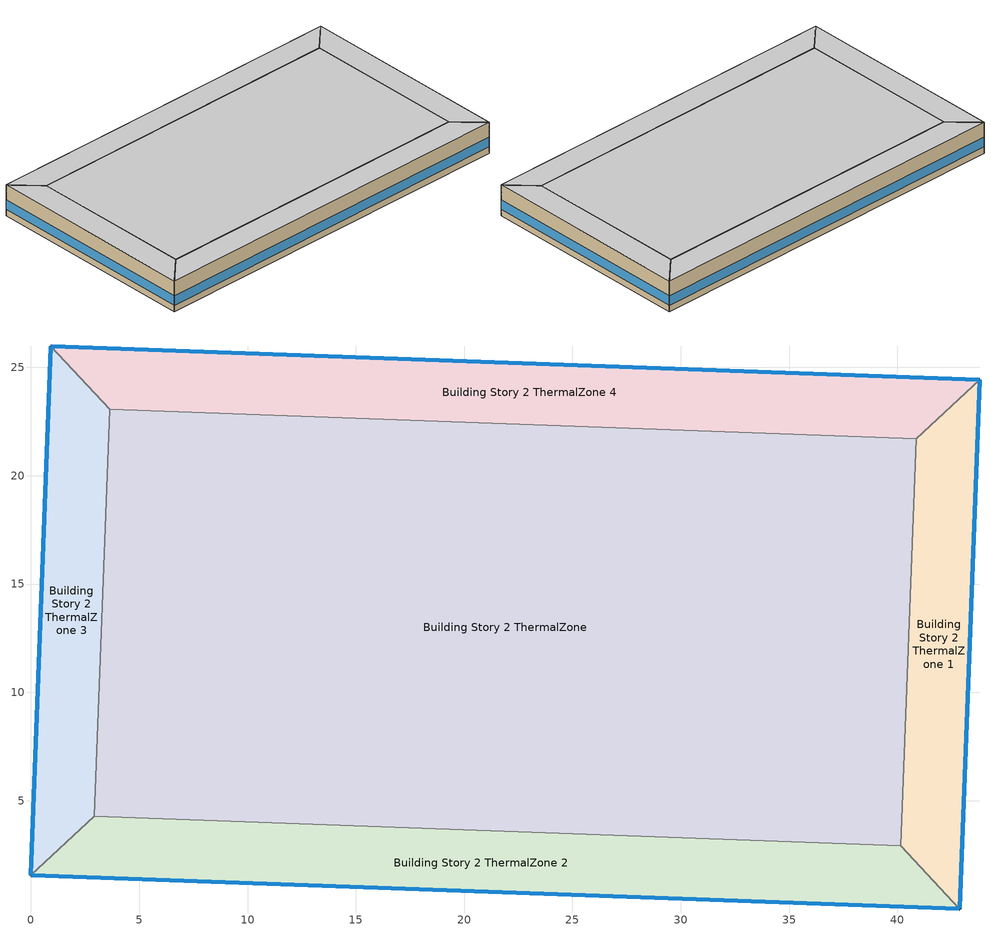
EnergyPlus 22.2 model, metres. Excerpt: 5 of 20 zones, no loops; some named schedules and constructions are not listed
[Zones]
Building Story 2 ThermalZone
 floor adiabatic (Typical Interior Floor): 40.86,21.71 40.15,2.93 2.93,4.28 3.64,23.06 z3.6
 wall adiabatic (Typical Interior Wall): 40.15,2.93 40.86,21.71 3.64,23.06 2.93,4.28 40.15,2.93 z3.6:7.2
 ceiling adiabatic (Typical Interior Ceiling): 3.64,23.06 2.93,4.28 40.15,2.93 40.86,21.71 z7.2
Building Story 2 ThermalZone 1
 floor adiabatic (Typical Interior Ceiling): 43.79,24.43 42.87,0 40.15,2.93 40.86,21.71 z3.6
 wall outside (Typical Insulated Steel Framed Exterior Wall R-20.41): 42.87,0 43.79,24.43 z3.6:7.2
 wall adiabatic (Typical Interior Wall): 43.79,24.43 40.86,21.71 40.15,2.93 42.87,0 z3.6:7.2
 window (U 0.48 SHGC 0.40 Dbl Ref-D Clr 6mm/13mm): 42.87,0.03 43.79,24.41 z4.36:5.44
 ceiling adiabatic (Typical Interior Ceiling): 40.86,21.71 40.15,2.93 42.87,0 43.79,24.43 z7.2
Building Story 2 ThermalZone 2
 floor adiabatic (Typical Interior Ceiling): 42.87,0 0,1.55 2.93,4.28 40.15,2.93 z3.6
 wall outside (Typical Insulated Steel Framed Exterior Wall R-20.41): 0,1.55 42.87,0 z3.6:7.2
 wall adiabatic (Typical Interior Wall): 42.87,0 40.15,2.93 2.93,4.28 0,1.55 z3.6:7.2
 window (U 0.48 SHGC 0.40 Dbl Ref-D Clr 6mm/13mm): 0.03,1.55 42.85,0 z4.36:5.44
 ceiling adiabatic (Typical Interior Ceiling): 40.15,2.93 2.93,4.28 0,1.55 42.87,0 z7.2
Building Story 2 ThermalZone 3
 floor adiabatic (Typical Interior Ceiling): 0,1.55 0.92,25.99 3.64,23.06 2.93,4.28 z3.6
 wall outside (Typical Insulated Steel Framed Exterior Wall R-20.41): 0.92,25.99 0,1.55 z3.6:7.2
 wall adiabatic (Typical Interior Wall): 0,1.55 2.93,4.28 3.64,23.06 0.92,25.99 z3.6:7.2
 window (U 0.48 SHGC 0.40 Dbl Ref-D Clr 6mm/13mm): 0.92,25.96 0,1.58 z4.36:5.44
 ceiling adiabatic (Typical Interior Ceiling): 2.93,4.28 3.64,23.06 0.92,25.99 0,1.55 z7.2
Building Story 2 ThermalZone 4
 floor adiabatic (Typical Interior Ceiling): 0.92,25.99 43.79,24.43 40.86,21.71 3.64,23.06 z3.6
 wall outside (Typical Insulated Steel Framed Exterior Wall R-20.41): 43.79,24.43 0.92,25.99 z3.6:7.2
 wall adiabatic (Typical Interior Wall): 0.92,25.99 3.64,23.06 40.86,21.71 43.79,24.43 z3.6:7.2
 window (U 0.48 SHGC 0.40 Dbl Ref-D Clr 6mm/13mm): 43.77,24.43 0.95,25.99 z4.36:5.44
 ceiling adiabatic (Typical Interior Ceiling): 3.64,23.06 40.86,21.71 43.79,24.43 0.92,25.99 z7.2
[Schedule:Week:Daily]
SchoolSecondary BLDG_LIGHT_LOBBYFLR1_SCH_2013 Week Rule - Jul2-Aug26: SchoolSecondary BLDG_LIGHT_LOBBYFLR1_SCH_2013 Wknd Day 1, SchoolSecondary BLDG_LIGHT_LOBBYFLR1_SCH_2013 Wkdy Day 1, SchoolSecondary BLDG_LIGHT_LOBBYFLR1_SCH_2013 Wkdy Day 1, SchoolSecondary BLDG_LIGHT_LOBBYFLR1_SCH_2013 Wkdy Day 1, SchoolSecondary BLDG_LIGHT_LOBBYFLR1_SCH_2013 Wkdy Day 1, SchoolSecondary BLDG_LIGHT_LOBBYFLR1_SCH_2013 Wkdy Day 1, SchoolSecondary BLDG_LIGHT_LOBBYFLR1_SCH_2013 Wknd Day 1, SchoolSecondary BLDG_LIGHT_LOBBYFLR1_SCH_2013 Default, SchoolSecondary BLDG_LIGHT_LOBBYFLR1_SCH_2013 Summer Design Day, SchoolSecondary BLDG_LIGHT_LOBBYFLR1_SCH_2013 Winter Design Day, SchoolSecondary BLDG_LIGHT_LOBBYFLR1_SCH_2013 Default, SchoolSecondary BLDG_LIGHT_LOBBYFLR1_SCH_2013 Default
SchoolSecondary BLDG_LIGHT_LOBBYFLR1_SCH_2013 Week Rule - Aug27-Sep2: SchoolSecondary BLDG_LIGHT_LOBBYFLR1_SCH_2013 Wknd Day 1, SchoolSecondary BLDG_LIGHT_LOBBYFLR1_SCH_2013 Wkdy Day 1, SchoolSecondary BLDG_LIGHT_LOBBYFLR1_SCH_2013 Wkdy Day 1, SchoolSecondary BLDG_LIGHT_LOBBYFLR1_SCH_2013 Wkdy Day 1, SchoolSecondary BLDG_LIGHT_LOBBYFLR1_SCH_2013 Wkdy Day 1, SchoolSecondary BLDG_LIGHT_LOBBYFLR1_SCH_2013 Wkdy Day 2, SchoolSecondary BLDG_LIGHT_LOBBYFLR1_SCH_2013 Default, SchoolSecondary BLDG_LIGHT_LOBBYFLR1_SCH_2013 Default, SchoolSecondary BLDG_LIGHT_LOBBYFLR1_SCH_2013 Summer Design Day, SchoolSecondary BLDG_LIGHT_LOBBYFLR1_SCH_2013 Winter Design Day, SchoolSecondary BLDG_LIGHT_LOBBYFLR1_SCH_2013 Default, SchoolSecondary BLDG_LIGHT_LOBBYFLR1_SCH_2013 Default
SchoolSecondary BLDG_LIGHT_LOBBYFLR1_SCH_2013 Week Rule - Sep3-Dec31: SchoolSecondary BLDG_LIGHT_LOBBYFLR1_SCH_2013 Default, SchoolSecondary BLDG_LIGHT_LOBBYFLR1_SCH_2013 Wkdy Day 2, SchoolSecondary BLDG_LIGHT_LOBBYFLR1_SCH_2013 Wkdy Day 2, SchoolSecondary BLDG_LIGHT_LOBBYFLR1_SCH_2013 Wkdy Day 2, SchoolSecondary BLDG_LIGHT_LOBBYFLR1_SCH_2013 Wkdy Day 2, SchoolSecondary BLDG_LIGHT_LOBBYFLR1_SCH_2013 Wkdy Day 2, SchoolSecondary BLDG_LIGHT_LOBBYFLR1_SCH_2013 Default, SchoolSecondary BLDG_LIGHT_LOBBYFLR1_SCH_2013 Default, SchoolSecondary BLDG_LIGHT_LOBBYFLR1_SCH_2013 Summer Design Day, SchoolSecondary BLDG_LIGHT_LOBBYFLR1_SCH_2013 Winter Design Day, SchoolSecondary BLDG_LIGHT_LOBBYFLR1_SCH_2013 Default, SchoolSecondary BLDG_LIGHT_LOBBYFLR1_SCH_2013 Default
SchoolSecondary BLDG_LIGHT_MECHANICAL_SCH_2013 Week Rule - Jan1-Jun24: SchoolSecondary BLDG_LIGHT_MECHANICAL_SCH_2013 Wknd Day, SchoolSecondary BLDG_LIGHT_MECHANICAL_SCH_2013 Wkdy Day, SchoolSecondary BLDG_LIGHT_MECHANICAL_SCH_2013 Wkdy Day, SchoolSecondary BLDG_LIGHT_MECHANICAL_SCH_2013 Wkdy Day, SchoolSecondary BLDG_LIGHT_MECHANICAL_SCH_2013 Wkdy Day, SchoolSecondary BLDG_LIGHT_MECHANICAL_SCH_2013 Wkdy Day, SchoolSecondary BLDG_LIGHT_MECHANICAL_SCH_2013 Wknd Day, SchoolSecondary BLDG_LIGHT_MECHANICAL_SCH_2013 Default, SchoolSecondary BLDG_LIGHT_MECHANICAL_SCH_2013 Summer Design Day, SchoolSecondary BLDG_LIGHT_MECHANICAL_SCH_2013 Winter Design Day, SchoolSecondary BLDG_LIGHT_MECHANICAL_SCH_2013 Default, SchoolSecondary BLDG_LIGHT_MECHANICAL_SCH_2013 Default
SchoolSecondary BLDG_LIGHT_MECHANICAL_SCH_2013 Week Rule - Jun25-Jul1: SchoolSecondary BLDG_LIGHT_MECHANICAL_SCH_2013 Wknd Day, SchoolSecondary BLDG_LIGHT_MECHANICAL_SCH_2013 Wkdy Day, SchoolSecondary BLDG_LIGHT_MECHANICAL_SCH_2013 Wkdy Day, SchoolSecondary BLDG_LIGHT_MECHANICAL_SCH_2013 Wkdy Day, SchoolSecondary BLDG_LIGHT_MECHANICAL_SCH_2013 Wkdy Day, SchoolSecondary BLDG_LIGHT_MECHANICAL_SCH_2013 Wkdy Day, SchoolSecondary BLDG_LIGHT_MECHANICAL_SCH_2013 Wknd Day 1, SchoolSecondary BLDG_LIGHT_MECHANICAL_SCH_2013 Default, SchoolSecondary BLDG_LIGHT_MECHANICAL_SCH_2013 Summer Design Day, SchoolSecondary BLDG_LIGHT_MECHANICAL_SCH_2013 Winter Design Day, SchoolSecondary BLDG_LIGHT_MECHANICAL_SCH_2013 Default, SchoolSecondary BLDG_LIGHT_MECHANICAL_SCH_2013 Default
SchoolSecondary BLDG_LIGHT_MECHANICAL_SCH_2013 Week Rule - Jul2-Aug26: SchoolSecondary BLDG_LIGHT_MECHANICAL_SCH_2013 Wknd Day 1, SchoolSecondary BLDG_LIGHT_MECHANICAL_SCH_2013 Wkdy Day 1, SchoolSecondary BLDG_LIGHT_MECHANICAL_SCH_2013 Wkdy Day 1, SchoolSecondary BLDG_LIGHT_MECHANICAL_SCH_2013 Wkdy Day 1, SchoolSecondary BLDG_LIGHT_MECHANICAL_SCH_2013 Wkdy Day 1, SchoolSecondary BLDG_LIGHT_MECHANICAL_SCH_2013 Wkdy Day 1, SchoolSecondary BLDG_LIGHT_MECHANICAL_SCH_2013 Wknd Day 1, SchoolSecondary BLDG_LIGHT_MECHANICAL_SCH_2013 Default, SchoolSecondary BLDG_LIGHT_MECHANICAL_SCH_2013 Summer Design Day, SchoolSecondary BLDG_LIGHT_MECHANICAL_SCH_2013 Winter Design Day, SchoolSecondary BLDG_LIGHT_MECHANICAL_SCH_2013 Default, SchoolSecondary BLDG_LIGHT_MECHANICAL_SCH_2013 Default
SchoolSecondary BLDG_LIGHT_MECHANICAL_SCH_2013 Week Rule - Aug27-Sep2: SchoolSecondary BLDG_LIGHT_MECHANICAL_SCH_2013 Wknd Day 1, SchoolSecondary BLDG_LIGHT_MECHANICAL_SCH_2013 Wkdy Day 1, SchoolSecondary BLDG_LIGHT_MECHANICAL_SCH_2013 Wkdy Day 1, SchoolSecondary BLDG_LIGHT_MECHANICAL_SCH_2013 Wkdy Day 1, SchoolSecondary BLDG_LIGHT_MECHANICAL_SCH_2013 Wkdy Day 1, SchoolSecondary BLDG_LIGHT_MECHANICAL_SCH_2013 Wkdy Day 2, SchoolSecondary BLDG_LIGHT_MECHANICAL_SCH_2013 Default, SchoolSecondary BLDG_LIGHT_MECHANICAL_SCH_2013 Default, SchoolSecondary BLDG_LIGHT_MECHANICAL_SCH_2013 Summer Design Day, SchoolSecondary BLDG_LIGHT_MECHANICAL_SCH_2013 Winter Design Day, SchoolSecondary BLDG_LIGHT_MECHANICAL_SCH_2013 Default, SchoolSecondary BLDG_LIGHT_MECHANICAL_SCH_2013 Default
SchoolSecondary BLDG_LIGHT_MECHANICAL_SCH_2013 Week Rule - Sep3-Dec31: SchoolSecondary BLDG_LIGHT_MECHANICAL_SCH_2013 Default, SchoolSecondary BLDG_LIGHT_MECHANICAL_SCH_2013 Wkdy Day 2, SchoolSecondary BLDG_LIGHT_MECHANICAL_SCH_2013 Wkdy Day 2, SchoolSecondary BLDG_LIGHT_MECHANICAL_SCH_2013 Wkdy Day 2, SchoolSecondary BLDG_LIGHT_MECHANICAL_SCH_2013 Wkdy Day 2, SchoolSecondary BLDG_LIGHT_MECHANICAL_SCH_2013 Wkdy Day 2, SchoolSecondary BLDG_LIGHT_MECHANICAL_SCH_2013 Default, SchoolSecondary BLDG_LIGHT_MECHANICAL_SCH_2013 Default, SchoolSecondary BLDG_LIGHT_MECHANICAL_SCH_2013 Summer Design Day, SchoolSecondary BLDG_LIGHT_MECHANICAL_SCH_2013 Winter Design Day, SchoolSecondary BLDG_LIGHT_MECHANICAL_SCH_2013 Default, SchoolSecondary BLDG_LIGHT_MECHANICAL_SCH_2013 Default
SchoolSecondary BLDG_LIGHT_OFFICE_SCH_2013 Week Rule - Jan1-Jun24: SchoolSecondary BLDG_LIGHT_OFFICE_SCH_2013 Wknd Day, SchoolSecondary BLDG_LIGHT_OFFICE_SCH_2013 Wkdy Day, SchoolSecondary BLDG_LIGHT_OFFICE_SCH_2013 Wkdy Day, SchoolSecondary BLDG_LIGHT_OFFICE_SCH_2013 Wkdy Day, SchoolSecondary BLDG_LIGHT_OFFICE_SCH_2013 Wkdy Day, SchoolSecondary BLDG_LIGHT_OFFICE_SCH_2013 Wkdy Day, SchoolSecondary BLDG_LIGHT_OFFICE_SCH_2013 Wknd Day, SchoolSecondary BLDG_LIGHT_OFFICE_SCH_2013 Default, SchoolSecondary BLDG_LIGHT_OFFICE_SCH_2013 Summer Design Day, SchoolSecondary BLDG_LIGHT_OFFICE_SCH_2013 Winter Design Day, SchoolSecondary BLDG_LIGHT_OFFICE_SCH_2013 Default, SchoolSecondary BLDG_LIGHT_OFFICE_SCH_2013 Default
SchoolSecondary BLDG_LIGHT_OFFICE_SCH_2013 Week Rule - Jun25-Jul1: SchoolSecondary BLDG_LIGHT_OFFICE_SCH_2013 Wknd Day, SchoolSecondary BLDG_LIGHT_OFFICE_SCH_2013 Wkdy Day, SchoolSecondary BLDG_LIGHT_OFFICE_SCH_2013 Wkdy Day, SchoolSecondary BLDG_LIGHT_OFFICE_SCH_2013 Wkdy Day, SchoolSecondary BLDG_LIGHT_OFFICE_SCH_2013 Wkdy Day, SchoolSecondary BLDG_LIGHT_OFFICE_SCH_2013 Wkdy Day, SchoolSecondary BLDG_LIGHT_OFFICE_SCH_2013 Wknd Day 1, SchoolSecondary BLDG_LIGHT_OFFICE_SCH_2013 Default, SchoolSecondary BLDG_LIGHT_OFFICE_SCH_2013 Summer Design Day, SchoolSecondary BLDG_LIGHT_OFFICE_SCH_2013 Winter Design Day, SchoolSecondary BLDG_LIGHT_OFFICE_SCH_2013 Default, SchoolSecondary BLDG_LIGHT_OFFICE_SCH_2013 Default
SchoolSecondary BLDG_LIGHT_OFFICE_SCH_2013 Week Rule - Jul2-Aug26: SchoolSecondary BLDG_LIGHT_OFFICE_SCH_2013 Wknd Day 1, SchoolSecondary BLDG_LIGHT_OFFICE_SCH_2013 Wkdy Day 1, SchoolSecondary BLDG_LIGHT_OFFICE_SCH_2013 Wkdy Day 1, SchoolSecondary BLDG_LIGHT_OFFICE_SCH_2013 Wkdy Day 1, SchoolSecondary BLDG_LIGHT_OFFICE_SCH_2013 Wkdy Day 1, SchoolSecondary BLDG_LIGHT_OFFICE_SCH_2013 Wkdy Day 1, SchoolSecondary BLDG_LIGHT_OFFICE_SCH_2013 Wknd Day 1, SchoolSecondary BLDG_LIGHT_OFFICE_SCH_2013 Default, SchoolSecondary BLDG_LIGHT_OFFICE_SCH_2013 Summer Design Day, SchoolSecondary BLDG_LIGHT_OFFICE_SCH_2013 Winter Design Day, SchoolSecondary BLDG_LIGHT_OFFICE_SCH_2013 Default, SchoolSecondary BLDG_LIGHT_OFFICE_SCH_2013 Default
SchoolSecondary BLDG_LIGHT_OFFICE_SCH_2013 Week Rule - Aug27-Sep2: SchoolSecondary BLDG_LIGHT_OFFICE_SCH_2013 Wknd Day 1, SchoolSecondary BLDG_LIGHT_OFFICE_SCH_2013 Wkdy Day 1, SchoolSecondary BLDG_LIGHT_OFFICE_SCH_2013 Wkdy Day 1, SchoolSecondary BLDG_LIGHT_OFFICE_SCH_2013 Wkdy Day 1, SchoolSecondary BLDG_LIGHT_OFFICE_SCH_2013 Wkdy Day 1, SchoolSecondary BLDG_LIGHT_OFFICE_SCH_2013 Wkdy Day 2, SchoolSecondary BLDG_LIGHT_OFFICE_SCH_2013 Default, SchoolSecondary BLDG_LIGHT_OFFICE_SCH_2013 Default, SchoolSecondary BLDG_LIGHT_OFFICE_SCH_2013 Summer Design Day, SchoolSecondary BLDG_LIGHT_OFFICE_SCH_2013 Winter Design Day, SchoolSecondary BLDG_LIGHT_OFFICE_SCH_2013 Default, SchoolSecondary BLDG_LIGHT_OFFICE_SCH_2013 Default
SchoolSecondary BLDG_LIGHT_OFFICE_SCH_2013 Week Rule - Sep3-Dec31: SchoolSecondary BLDG_LIGHT_OFFICE_SCH_2013 Default, SchoolSecondary BLDG_LIGHT_OFFICE_SCH_2013 Wkdy Day 2, SchoolSecondary BLDG_LIGHT_OFFICE_SCH_2013 Wkdy Day 2, SchoolSecondary BLDG_LIGHT_OFFICE_SCH_2013 Wkdy Day 2, SchoolSecondary BLDG_LIGHT_OFFICE_SCH_2013 Wkdy Day 2, SchoolSecondary BLDG_LIGHT_OFFICE_SCH_2013 Wkdy Day 2, SchoolSecondary BLDG_LIGHT_OFFICE_SCH_2013 Default, SchoolSecondary BLDG_LIGHT_OFFICE_SCH_2013 Default, SchoolSecondary BLDG_LIGHT_OFFICE_SCH_2013 Summer Design Day, SchoolSecondary BLDG_LIGHT_OFFICE_SCH_2013 Winter Design Day, SchoolSecondary BLDG_LIGHT_OFFICE_SCH_2013 Default, SchoolSecondary BLDG_LIGHT_OFFICE_SCH_2013 Default
SchoolSecondary BLDG_LIGHT_BATH_SCH_2013 Week Rule - Jan1-Jun24: SchoolSecondary BLDG_LIGHT_BATH_SCH_2013 Wknd Day, SchoolSecondary BLDG_LIGHT_BATH_SCH_2013 Wkdy Day, SchoolSecondary BLDG_LIGHT_BATH_SCH_2013 Wkdy Day, SchoolSecondary BLDG_LIGHT_BATH_SCH_2013 Wkdy Day, SchoolSecondary BLDG_LIGHT_BATH_SCH_2013 Wkdy Day, SchoolSecondary BLDG_LIGHT_BATH_SCH_2013 Wkdy Day, SchoolSecondary BLDG_LIGHT_BATH_SCH_2013 Wknd Day, SchoolSecondary BLDG_LIGHT_BATH_SCH_2013 Default, SchoolSecondary BLDG_LIGHT_BATH_SCH_2013 Summer Design Day, SchoolSecondary BLDG_LIGHT_BATH_SCH_2013 Winter Design Day, SchoolSecondary BLDG_LIGHT_BATH_SCH_2013 Default, SchoolSecondary BLDG_LIGHT_BATH_SCH_2013 Default
SchoolSecondary BLDG_LIGHT_BATH_SCH_2013 Week Rule - Jun25-Jul1: SchoolSecondary BLDG_LIGHT_BATH_SCH_2013 Wknd Day, SchoolSecondary BLDG_LIGHT_BATH_SCH_2013 Wkdy Day, SchoolSecondary BLDG_LIGHT_BATH_SCH_2013 Wkdy Day, SchoolSecondary BLDG_LIGHT_BATH_SCH_2013 Wkdy Day, SchoolSecondary BLDG_LIGHT_BATH_SCH_2013 Wkdy Day, SchoolSecondary BLDG_LIGHT_BATH_SCH_2013 Wkdy Day, SchoolSecondary BLDG_LIGHT_BATH_SCH_2013 Wknd Day 1, SchoolSecondary BLDG_LIGHT_BATH_SCH_2013 Default, SchoolSecondary BLDG_LIGHT_BATH_SCH_2013 Summer Design Day, SchoolSecondary BLDG_LIGHT_BATH_SCH_2013 Winter Design Day, SchoolSecondary BLDG_LIGHT_BATH_SCH_2013 Default, SchoolSecondary BLDG_LIGHT_BATH_SCH_2013 Default
SchoolSecondary BLDG_LIGHT_BATH_SCH_2013 Week Rule - Jul2-Aug26: SchoolSecondary BLDG_LIGHT_BATH_SCH_2013 Wknd Day 1, SchoolSecondary BLDG_LIGHT_BATH_SCH_2013 Wkdy Day 1, SchoolSecondary BLDG_LIGHT_BATH_SCH_2013 Wkdy Day 1, SchoolSecondary BLDG_LIGHT_BATH_SCH_2013 Wkdy Day 1, SchoolSecondary BLDG_LIGHT_BATH_SCH_2013 Wkdy Day 1, SchoolSecondary BLDG_LIGHT_BATH_SCH_2013 Wkdy Day 1, SchoolSecondary BLDG_LIGHT_BATH_SCH_2013 Wknd Day 1, SchoolSecondary BLDG_LIGHT_BATH_SCH_2013 Default, SchoolSecondary BLDG_LIGHT_BATH_SCH_2013 Summer Design Day, SchoolSecondary BLDG_LIGHT_BATH_SCH_2013 Winter Design Day, SchoolSecondary BLDG_LIGHT_BATH_SCH_2013 Default, SchoolSecondary BLDG_LIGHT_BATH_SCH_2013 Default
SchoolSecondary BLDG_LIGHT_BATH_SCH_2013 Week Rule - Aug27-Sep2: SchoolSecondary BLDG_LIGHT_BATH_SCH_2013 Wknd Day 1, SchoolSecondary BLDG_LIGHT_BATH_SCH_2013 Wkdy Day 1, SchoolSecondary BLDG_LIGHT_BATH_SCH_2013 Wkdy Day 1, SchoolSecondary BLDG_LIGHT_BATH_SCH_2013 Wkdy Day 1, SchoolSecondary BLDG_LIGHT_BATH_SCH_2013 Wkdy Day 1, SchoolSecondary BLDG_LIGHT_BATH_SCH_2013 Wkdy Day 2, SchoolSecondary BLDG_LIGHT_BATH_SCH_2013 Default, SchoolSecondary BLDG_LIGHT_BATH_SCH_2013 Default, SchoolSecondary BLDG_LIGHT_BATH_SCH_2013 Summer Design Day, SchoolSecondary BLDG_LIGHT_BATH_SCH_2013 Winter Design Day, SchoolSecondary BLDG_LIGHT_BATH_SCH_2013 Default, SchoolSecondary BLDG_LIGHT_BATH_SCH_2013 Default
SchoolSecondary BLDG_LIGHT_BATH_SCH_2013 Week Rule - Sep3-Dec31: SchoolSecondary BLDG_LIGHT_BATH_SCH_2013 Default, SchoolSecondary BLDG_LIGHT_BATH_SCH_2013 Wkdy Day 2, SchoolSecondary BLDG_LIGHT_BATH_SCH_2013 Wkdy Day 2, SchoolSecondary BLDG_LIGHT_BATH_SCH_2013 Wkdy Day 2, SchoolSecondary BLDG_LIGHT_BATH_SCH_2013 Wkdy Day 2, SchoolSecondary BLDG_LIGHT_BATH_SCH_2013 Wkdy Day 2, SchoolSecondary BLDG_LIGHT_BATH_SCH_2013 Default, SchoolSecondary BLDG_LIGHT_BATH_SCH_2013 Default, SchoolSecondary BLDG_LIGHT_BATH_SCH_2013 Summer Design Day, SchoolSecondary BLDG_LIGHT_BATH_SCH_2013 Winter Design Day, SchoolSecondary BLDG_LIGHT_BATH_SCH_2013 Default, SchoolSecondary BLDG_LIGHT_BATH_SCH_2013 Default
SchoolSecondary BLDG_OCC_SCH_Auditorium Week Rule - Jan1-Jun24: SchoolSecondary BLDG_OCC_SCH_Auditorium Wknd Day, SchoolSecondary BLDG_OCC_SCH_Auditorium Wkdy|SmrDsn Day, SchoolSecondary BLDG_OCC_SCH_Auditorium Wkdy|SmrDsn Day, SchoolSecondary BLDG_OCC_SCH_Auditorium Wkdy|SmrDsn Day, SchoolSecondary BLDG_OCC_SCH_Auditorium Wkdy|SmrDsn Day, SchoolSecondary BLDG_OCC_SCH_Auditorium Wkdy|SmrDsn Day, SchoolSecondary BLDG_OCC_SCH_Auditorium Wknd Day, SchoolSecondary BLDG_OCC_SCH_Auditorium Default, SchoolSecondary BLDG_OCC_SCH_Auditorium Summer Design Day, SchoolSecondary BLDG_OCC_SCH_Auditorium Winter Design Day, SchoolSecondary BLDG_OCC_SCH_Auditorium Default, SchoolSecondary BLDG_OCC_SCH_Auditorium Default
SchoolSecondary BLDG_OCC_SCH_Auditorium Week Rule - Jun25-Jul1: SchoolSecondary BLDG_OCC_SCH_Auditorium Wknd Day, SchoolSecondary BLDG_OCC_SCH_Auditorium Wkdy|SmrDsn Day, SchoolSecondary BLDG_OCC_SCH_Auditorium Wkdy|SmrDsn Day, SchoolSecondary BLDG_OCC_SCH_Auditorium Wkdy|SmrDsn Day, SchoolSecondary BLDG_OCC_SCH_Auditorium Wkdy|SmrDsn Day, SchoolSecondary BLDG_OCC_SCH_Auditorium Wkdy|SmrDsn Day, SchoolSecondary BLDG_OCC_SCH_Auditorium Wknd Day 1, SchoolSecondary BLDG_OCC_SCH_Auditorium Default, SchoolSecondary BLDG_OCC_SCH_Auditorium Summer Design Day, SchoolSecondary BLDG_OCC_SCH_Auditorium Winter Design Day, SchoolSecondary BLDG_OCC_SCH_Auditorium Default, SchoolSecondary BLDG_OCC_SCH_Auditorium Default
SchoolSecondary BLDG_OCC_SCH_Auditorium Week Rule - Jul2-Aug26: SchoolSecondary BLDG_OCC_SCH_Auditorium Wknd Day 1, SchoolSecondary BLDG_OCC_SCH_Auditorium Wkdy|SmrDsn Day 1, SchoolSecondary BLDG_OCC_SCH_Auditorium Wkdy|SmrDsn Day 1, SchoolSecondary BLDG_OCC_SCH_Auditorium Wkdy|SmrDsn Day 1, SchoolSecondary BLDG_OCC_SCH_Auditorium Wkdy|SmrDsn Day 1, SchoolSecondary BLDG_OCC_SCH_Auditorium Wkdy|SmrDsn Day 1, SchoolSecondary BLDG_OCC_SCH_Auditorium Wknd Day 1, SchoolSecondary BLDG_OCC_SCH_Auditorium Default, SchoolSecondary BLDG_OCC_SCH_Auditorium Summer Design Day, SchoolSecondary BLDG_OCC_SCH_Auditorium Winter Design Day, SchoolSecondary BLDG_OCC_SCH_Auditorium Default, SchoolSecondary BLDG_OCC_SCH_Auditorium Default
SchoolSecondary BLDG_OCC_SCH_Auditorium Week Rule - Aug27-Sep2: SchoolSecondary BLDG_OCC_SCH_Auditorium Wknd Day 1, SchoolSecondary BLDG_OCC_SCH_Auditorium Wkdy|SmrDsn Day 1, SchoolSecondary BLDG_OCC_SCH_Auditorium Wkdy|SmrDsn Day 1, SchoolSecondary BLDG_OCC_SCH_Auditorium Wkdy|SmrDsn Day 1, SchoolSecondary BLDG_OCC_SCH_Auditorium Wkdy|SmrDsn Day 1, SchoolSecondary BLDG_OCC_SCH_Auditorium Wkdy|SmrDsn Day 2, SchoolSecondary BLDG_OCC_SCH_Auditorium Default, SchoolSecondary BLDG_OCC_SCH_Auditorium Default, SchoolSecondary BLDG_OCC_SCH_Auditorium Summer Design Day, SchoolSecondary BLDG_OCC_SCH_Auditorium Winter Design Day, SchoolSecondary BLDG_OCC_SCH_Auditorium Default, SchoolSecondary BLDG_OCC_SCH_Auditorium Default
SchoolSecondary BLDG_OCC_SCH_Auditorium Week Rule - Sep3-Dec31: SchoolSecondary BLDG_OCC_SCH_Auditorium Default, SchoolSecondary BLDG_OCC_SCH_Auditorium Wkdy|SmrDsn Day 2, SchoolSecondary BLDG_OCC_SCH_Auditorium Wkdy|SmrDsn Day 2, SchoolSecondary BLDG_OCC_SCH_Auditorium Wkdy|SmrDsn Day 2, SchoolSecondary BLDG_OCC_SCH_Auditorium Wkdy|SmrDsn Day 2, SchoolSecondary BLDG_OCC_SCH_Auditorium Wkdy|SmrDsn Day 2, SchoolSecondary BLDG_OCC_SCH_Auditorium Default, SchoolSecondary BLDG_OCC_SCH_Auditorium Default, SchoolSecondary BLDG_OCC_SCH_Auditorium Summer Design Day, SchoolSecondary BLDG_OCC_SCH_Auditorium Winter Design Day, SchoolSecondary BLDG_OCC_SCH_Auditorium Default, SchoolSecondary BLDG_OCC_SCH_Auditorium Default
SchoolSecondary ACTIVITY_SCH Week Rule - Jan1-Dec31: SchoolSecondary ACTIVITY_SCH Default, SchoolSecondary ACTIVITY_SCH Default, SchoolSecondary ACTIVITY_SCH Default, SchoolSecondary ACTIVITY_SCH Default, SchoolSecondary ACTIVITY_SCH Default, SchoolSecondary ACTIVITY_SCH Default, SchoolSecondary ACTIVITY_SCH Default, SchoolSecondary ACTIVITY_SCH Default, SchoolSecondary ACTIVITY_SCH Summer Design Day, SchoolSecondary ACTIVITY_SCH Winter Design Day, SchoolSecondary ACTIVITY_SCH Default, SchoolSecondary ACTIVITY_SCH Default
SchoolSecondary BLDG_OCC_SCH_Cafeteria Week Rule - Jan1-Jun24: SchoolSecondary BLDG_OCC_SCH_Cafeteria Wknd Day, SchoolSecondary BLDG_OCC_SCH_Cafeteria Wkdy|SmrDsn Day, SchoolSecondary BLDG_OCC_SCH_Cafeteria Wkdy|SmrDsn Day, SchoolSecondary BLDG_OCC_SCH_Cafeteria Wkdy|SmrDsn Day, SchoolSecondary BLDG_OCC_SCH_Cafeteria Wkdy|SmrDsn Day, SchoolSecondary BLDG_OCC_SCH_Cafeteria Wkdy|SmrDsn Day, SchoolSecondary BLDG_OCC_SCH_Cafeteria Wknd Day, SchoolSecondary BLDG_OCC_SCH_Cafeteria Default, SchoolSecondary BLDG_OCC_SCH_Cafeteria Summer Design Day, SchoolSecondary BLDG_OCC_SCH_Cafeteria Winter Design Day, SchoolSecondary BLDG_OCC_SCH_Cafeteria Default, SchoolSecondary BLDG_OCC_SCH_Cafeteria Default
SchoolSecondary BLDG_OCC_SCH_Cafeteria Week Rule - Jun25-Jul1: SchoolSecondary BLDG_OCC_SCH_Cafeteria Wknd Day, SchoolSecondary BLDG_OCC_SCH_Cafeteria Wkdy|SmrDsn Day, SchoolSecondary BLDG_OCC_SCH_Cafeteria Wkdy|SmrDsn Day, SchoolSecondary BLDG_OCC_SCH_Cafeteria Wkdy|SmrDsn Day, SchoolSecondary BLDG_OCC_SCH_Cafeteria Wkdy|SmrDsn Day, SchoolSecondary BLDG_OCC_SCH_Cafeteria Wkdy|SmrDsn Day, SchoolSecondary BLDG_OCC_SCH_Cafeteria Wknd Day 1, SchoolSecondary BLDG_OCC_SCH_Cafeteria Default, SchoolSecondary BLDG_OCC_SCH_Cafeteria Summer Design Day, SchoolSecondary BLDG_OCC_SCH_Cafeteria Winter Design Day, SchoolSecondary BLDG_OCC_SCH_Cafeteria Default, SchoolSecondary BLDG_OCC_SCH_Cafeteria Default
SchoolSecondary BLDG_OCC_SCH_Cafeteria Week Rule - Jul2-Aug26: SchoolSecondary BLDG_OCC_SCH_Cafeteria Wknd Day 1, SchoolSecondary BLDG_OCC_SCH_Cafeteria Wkdy|SmrDsn Day 1, SchoolSecondary BLDG_OCC_SCH_Cafeteria Wkdy|SmrDsn Day 1, SchoolSecondary BLDG_OCC_SCH_Cafeteria Wkdy|SmrDsn Day 1, SchoolSecondary BLDG_OCC_SCH_Cafeteria Wkdy|SmrDsn Day 1, SchoolSecondary BLDG_OCC_SCH_Cafeteria Wkdy|SmrDsn Day 1, SchoolSecondary BLDG_OCC_SCH_Cafeteria Wknd Day 1, SchoolSecondary BLDG_OCC_SCH_Cafeteria Default, SchoolSecondary BLDG_OCC_SCH_Cafeteria Summer Design Day, SchoolSecondary BLDG_OCC_SCH_Cafeteria Winter Design Day, SchoolSecondary BLDG_OCC_SCH_Cafeteria Default, SchoolSecondary BLDG_OCC_SCH_Cafeteria Default
SchoolSecondary BLDG_OCC_SCH_Cafeteria Week Rule - Aug27-Sep2: SchoolSecondary BLDG_OCC_SCH_Cafeteria Wknd Day 1, SchoolSecondary BLDG_OCC_SCH_Cafeteria Wkdy|SmrDsn Day 1, SchoolSecondary BLDG_OCC_SCH_Cafeteria Wkdy|SmrDsn Day 1, SchoolSecondary BLDG_OCC_SCH_Cafeteria Wkdy|SmrDsn Day 1, SchoolSecondary BLDG_OCC_SCH_Cafeteria Wkdy|SmrDsn Day 1, SchoolSecondary BLDG_OCC_SCH_Cafeteria Wkdy|SmrDsn Day 2, SchoolSecondary BLDG_OCC_SCH_Cafeteria Default, SchoolSecondary BLDG_OCC_SCH_Cafeteria Default, SchoolSecondary BLDG_OCC_SCH_Cafeteria Summer Design Day, SchoolSecondary BLDG_OCC_SCH_Cafeteria Winter Design Day, SchoolSecondary BLDG_OCC_SCH_Cafeteria Default, SchoolSecondary BLDG_OCC_SCH_Cafeteria Default
SchoolSecondary BLDG_OCC_SCH_Cafeteria Week Rule - Sep3-Dec31: SchoolSecondary BLDG_OCC_SCH_Cafeteria Default, SchoolSecondary BLDG_OCC_SCH_Cafeteria Wkdy|SmrDsn Day 2, SchoolSecondary BLDG_OCC_SCH_Cafeteria Wkdy|SmrDsn Day 2, SchoolSecondary BLDG_OCC_SCH_Cafeteria Wkdy|SmrDsn Day 2, SchoolSecondary BLDG_OCC_SCH_Cafeteria Wkdy|SmrDsn Day 2, SchoolSecondary BLDG_OCC_SCH_Cafeteria Wkdy|SmrDsn Day 2, SchoolSecondary BLDG_OCC_SCH_Cafeteria Default, SchoolSecondary BLDG_OCC_SCH_Cafeteria Default, SchoolSecondary BLDG_OCC_SCH_Cafeteria Summer Design Day, SchoolSecondary BLDG_OCC_SCH_Cafeteria Winter Design Day, SchoolSecondary BLDG_OCC_SCH_Cafeteria Default, SchoolSecondary BLDG_OCC_SCH_Cafeteria Default
SchoolSecondary BLDG_OCC_SCH_Extend Week Rule - Jan1-Jun24: SchoolSecondary BLDG_OCC_SCH_Extend Wknd Day, SchoolSecondary BLDG_OCC_SCH_Extend Wkdy|SmrDsn Day, SchoolSecondary BLDG_OCC_SCH_Extend Wkdy|SmrDsn Day, SchoolSecondary BLDG_OCC_SCH_Extend Wkdy|SmrDsn Day, SchoolSecondary BLDG_OCC_SCH_Extend Wkdy|SmrDsn Day, SchoolSecondary BLDG_OCC_SCH_Extend Wkdy|SmrDsn Day, SchoolSecondary BLDG_OCC_SCH_Extend Wknd Day, SchoolSecondary BLDG_OCC_SCH_Extend Default, SchoolSecondary BLDG_OCC_SCH_Extend Summer Design Day, SchoolSecondary BLDG_OCC_SCH_Extend Winter Design Day, SchoolSecondary BLDG_OCC_SCH_Extend Default, SchoolSecondary BLDG_OCC_SCH_Extend Default
SchoolSecondary BLDG_OCC_SCH_Extend Week Rule - Jun25-Jul1: SchoolSecondary BLDG_OCC_SCH_Extend Wknd Day, SchoolSecondary BLDG_OCC_SCH_Extend Wkdy|SmrDsn Day, SchoolSecondary BLDG_OCC_SCH_Extend Wkdy|SmrDsn Day, SchoolSecondary BLDG_OCC_SCH_Extend Wkdy|SmrDsn Day, SchoolSecondary BLDG_OCC_SCH_Extend Wkdy|SmrDsn Day, SchoolSecondary BLDG_OCC_SCH_Extend Wkdy|SmrDsn Day, SchoolSecondary BLDG_OCC_SCH_Extend Wknd Day 1, SchoolSecondary BLDG_OCC_SCH_Extend Default, SchoolSecondary BLDG_OCC_SCH_Extend Summer Design Day, SchoolSecondary BLDG_OCC_SCH_Extend Winter Design Day, SchoolSecondary BLDG_OCC_SCH_Extend Default, SchoolSecondary BLDG_OCC_SCH_Extend Default
SchoolSecondary BLDG_OCC_SCH_Extend Week Rule - Jul2-Aug26: SchoolSecondary BLDG_OCC_SCH_Extend Wknd Day 1, SchoolSecondary BLDG_OCC_SCH_Extend Wkdy|SmrDsn Day 1, SchoolSecondary BLDG_OCC_SCH_Extend Wkdy|SmrDsn Day 1, SchoolSecondary BLDG_OCC_SCH_Extend Wkdy|SmrDsn Day 1, SchoolSecondary BLDG_OCC_SCH_Extend Wkdy|SmrDsn Day 1, SchoolSecondary BLDG_OCC_SCH_Extend Wkdy|SmrDsn Day 1, SchoolSecondary BLDG_OCC_SCH_Extend Wknd Day 1, SchoolSecondary BLDG_OCC_SCH_Extend Default, SchoolSecondary BLDG_OCC_SCH_Extend Summer Design Day, SchoolSecondary BLDG_OCC_SCH_Extend Winter Design Day, SchoolSecondary BLDG_OCC_SCH_Extend Default, SchoolSecondary BLDG_OCC_SCH_Extend Default
SchoolSecondary BLDG_OCC_SCH_Extend Week Rule - Aug27-Sep2: SchoolSecondary BLDG_OCC_SCH_Extend Wknd Day 1, SchoolSecondary BLDG_OCC_SCH_Extend Wkdy|SmrDsn Day 1, SchoolSecondary BLDG_OCC_SCH_Extend Wkdy|SmrDsn Day 1, SchoolSecondary BLDG_OCC_SCH_Extend Wkdy|SmrDsn Day 1, SchoolSecondary BLDG_OCC_SCH_Extend Wkdy|SmrDsn Day 1, SchoolSecondary BLDG_OCC_SCH_Extend Wkdy|SmrDsn Day 2, SchoolSecondary BLDG_OCC_SCH_Extend Default, SchoolSecondary BLDG_OCC_SCH_Extend Default, SchoolSecondary BLDG_OCC_SCH_Extend Summer Design Day, SchoolSecondary BLDG_OCC_SCH_Extend Winter Design Day, SchoolSecondary BLDG_OCC_SCH_Extend Default, SchoolSecondary BLDG_OCC_SCH_Extend Default
SchoolSecondary BLDG_OCC_SCH_Extend Week Rule - Sep3-Dec31: SchoolSecondary BLDG_OCC_SCH_Extend Default, SchoolSecondary BLDG_OCC_SCH_Extend Wkdy|SmrDsn Day 2, SchoolSecondary BLDG_OCC_SCH_Extend Wkdy|SmrDsn Day 2, SchoolSecondary BLDG_OCC_SCH_Extend Wkdy|SmrDsn Day 2, SchoolSecondary BLDG_OCC_SCH_Extend Wkdy|SmrDsn Day 2, SchoolSecondary BLDG_OCC_SCH_Extend Wkdy|SmrDsn Day 2, SchoolSecondary BLDG_OCC_SCH_Extend Default, SchoolSecondary BLDG_OCC_SCH_Extend Default, SchoolSecondary BLDG_OCC_SCH_Extend Summer Design Day, SchoolSecondary BLDG_OCC_SCH_Extend Winter Design Day, SchoolSecondary BLDG_OCC_SCH_Extend Default, SchoolSecondary BLDG_OCC_SCH_Extend Default
SchoolSecondary BLDG_OCC_SCH_Gym Week Rule - Jan1-Jun24: SchoolSecondary BLDG_OCC_SCH_Gym Wknd Day, SchoolSecondary BLDG_OCC_SCH_Gym Wkdy|SmrDsn Day, SchoolSecondary BLDG_OCC_SCH_Gym Wkdy|SmrDsn Day, SchoolSecondary BLDG_OCC_SCH_Gym Wkdy|SmrDsn Day, SchoolSecondary BLDG_OCC_SCH_Gym Wkdy|SmrDsn Day, SchoolSecondary BLDG_OCC_SCH_Gym Wkdy|SmrDsn Day, SchoolSecondary BLDG_OCC_SCH_Gym Wknd Day, SchoolSecondary BLDG_OCC_SCH_Gym Default, SchoolSecondary BLDG_OCC_SCH_Gym Summer Design Day, SchoolSecondary BLDG_OCC_SCH_Gym Winter Design Day, SchoolSecondary BLDG_OCC_SCH_Gym Default, SchoolSecondary BLDG_OCC_SCH_Gym Default
SchoolSecondary BLDG_OCC_SCH_Gym Week Rule - Jun25-Jul1: SchoolSecondary BLDG_OCC_SCH_Gym Wknd Day, SchoolSecondary BLDG_OCC_SCH_Gym Wkdy|SmrDsn Day, SchoolSecondary BLDG_OCC_SCH_Gym Wkdy|SmrDsn Day, SchoolSecondary BLDG_OCC_SCH_Gym Wkdy|SmrDsn Day, SchoolSecondary BLDG_OCC_SCH_Gym Wkdy|SmrDsn Day, SchoolSecondary BLDG_OCC_SCH_Gym Wkdy|SmrDsn Day, SchoolSecondary BLDG_OCC_SCH_Gym Wknd Day 1, SchoolSecondary BLDG_OCC_SCH_Gym Default, SchoolSecondary BLDG_OCC_SCH_Gym Summer Design Day, SchoolSecondary BLDG_OCC_SCH_Gym Winter Design Day, SchoolSecondary BLDG_OCC_SCH_Gym Default, SchoolSecondary BLDG_OCC_SCH_Gym Default
SchoolSecondary BLDG_OCC_SCH_Gym Week Rule - Jul2-Aug26: SchoolSecondary BLDG_OCC_SCH_Gym Wknd Day 1, SchoolSecondary BLDG_OCC_SCH_Gym Wkdy|SmrDsn Day 1, SchoolSecondary BLDG_OCC_SCH_Gym Wkdy|SmrDsn Day 1, SchoolSecondary BLDG_OCC_SCH_Gym Wkdy|SmrDsn Day 1, SchoolSecondary BLDG_OCC_SCH_Gym Wkdy|SmrDsn Day 1, SchoolSecondary BLDG_OCC_SCH_Gym Wkdy|SmrDsn Day 1, SchoolSecondary BLDG_OCC_SCH_Gym Wknd Day 1, SchoolSecondary BLDG_OCC_SCH_Gym Default, SchoolSecondary BLDG_OCC_SCH_Gym Summer Design Day, SchoolSecondary BLDG_OCC_SCH_Gym Winter Design Day, SchoolSecondary BLDG_OCC_SCH_Gym Default, SchoolSecondary BLDG_OCC_SCH_Gym Default
SchoolSecondary BLDG_OCC_SCH_Gym Week Rule - Aug27-Sep2: SchoolSecondary BLDG_OCC_SCH_Gym Wknd Day 1, SchoolSecondary BLDG_OCC_SCH_Gym Wkdy|SmrDsn Day 1, SchoolSecondary BLDG_OCC_SCH_Gym Wkdy|SmrDsn Day 1, SchoolSecondary BLDG_OCC_SCH_Gym Wkdy|SmrDsn Day 1, SchoolSecondary BLDG_OCC_SCH_Gym Wkdy|SmrDsn Day 1, SchoolSecondary BLDG_OCC_SCH_Gym Wkdy|SmrDsn Day 2, SchoolSecondary BLDG_OCC_SCH_Gym Default, SchoolSecondary BLDG_OCC_SCH_Gym Default, SchoolSecondary BLDG_OCC_SCH_Gym Summer Design Day, SchoolSecondary BLDG_OCC_SCH_Gym Winter Design Day, SchoolSecondary BLDG_OCC_SCH_Gym Default, SchoolSecondary BLDG_OCC_SCH_Gym Default
SchoolSecondary BLDG_OCC_SCH_Gym Week Rule - Sep3-Dec31: SchoolSecondary BLDG_OCC_SCH_Gym Default, SchoolSecondary BLDG_OCC_SCH_Gym Wkdy|SmrDsn Day 2, SchoolSecondary BLDG_OCC_SCH_Gym Wkdy|SmrDsn Day 2, SchoolSecondary BLDG_OCC_SCH_Gym Wkdy|SmrDsn Day 2, SchoolSecondary BLDG_OCC_SCH_Gym Wkdy|SmrDsn Day 2, SchoolSecondary BLDG_OCC_SCH_Gym Wkdy|SmrDsn Day 2, SchoolSecondary BLDG_OCC_SCH_Gym Default, SchoolSecondary BLDG_OCC_SCH_Gym Default, SchoolSecondary BLDG_OCC_SCH_Gym Summer Design Day, SchoolSecondary BLDG_OCC_SCH_Gym Winter Design Day, SchoolSecondary BLDG_OCC_SCH_Gym Default, SchoolSecondary BLDG_OCC_SCH_Gym Default
SchoolSecondary BLDG_OCC_SCH Week Rule - Jan1-Jun10: SchoolSecondary BLDG_OCC_SCH Wknd Day, SchoolSecondary BLDG_OCC_SCH Wkdy|SmrDsn Day, SchoolSecondary BLDG_OCC_SCH Wkdy|SmrDsn Day, SchoolSecondary BLDG_OCC_SCH Wkdy|SmrDsn Day, SchoolSecondary BLDG_OCC_SCH Wkdy|SmrDsn Day, SchoolSecondary BLDG_OCC_SCH Wkdy|SmrDsn Day, SchoolSecondary BLDG_OCC_SCH Wknd Day, SchoolSecondary BLDG_OCC_SCH Default, SchoolSecondary BLDG_OCC_SCH Summer Design Day, SchoolSecondary BLDG_OCC_SCH Winter Design Day, SchoolSecondary BLDG_OCC_SCH Default, SchoolSecondary BLDG_OCC_SCH Default
SchoolSecondary BLDG_OCC_SCH Week Rule - Jun11-Jun17: SchoolSecondary BLDG_OCC_SCH Wknd Day, SchoolSecondary BLDG_OCC_SCH Wkdy|SmrDsn Day, SchoolSecondary BLDG_OCC_SCH Wkdy|SmrDsn Day, SchoolSecondary BLDG_OCC_SCH Wkdy|SmrDsn Day, SchoolSecondary BLDG_OCC_SCH Wkdy|SmrDsn Day, SchoolSecondary BLDG_OCC_SCH Wkdy|SmrDsn Day 1, SchoolSecondary BLDG_OCC_SCH Wknd Day 1, SchoolSecondary BLDG_OCC_SCH Default, SchoolSecondary BLDG_OCC_SCH Summer Design Day, SchoolSecondary BLDG_OCC_SCH Winter Design Day, SchoolSecondary BLDG_OCC_SCH Default, SchoolSecondary BLDG_OCC_SCH Default
SchoolSecondary BLDG_OCC_SCH Week Rule - Jun18-Sep9: SchoolSecondary BLDG_OCC_SCH Wknd Day 1, SchoolSecondary BLDG_OCC_SCH Wkdy|SmrDsn Day 1, SchoolSecondary BLDG_OCC_SCH Wkdy|SmrDsn Day 1, SchoolSecondary BLDG_OCC_SCH Wkdy|SmrDsn Day 1, SchoolSecondary BLDG_OCC_SCH Wkdy|SmrDsn Day 1, SchoolSecondary BLDG_OCC_SCH Wkdy|SmrDsn Day 1, SchoolSecondary BLDG_OCC_SCH Wknd Day 1, SchoolSecondary BLDG_OCC_SCH Default, SchoolSecondary BLDG_OCC_SCH Summer Design Day, SchoolSecondary BLDG_OCC_SCH Winter Design Day, SchoolSecondary BLDG_OCC_SCH Default, SchoolSecondary BLDG_OCC_SCH Default
SchoolSecondary BLDG_OCC_SCH Week Rule - Sep10-Sep16: SchoolSecondary BLDG_OCC_SCH Wknd Day 1, SchoolSecondary BLDG_OCC_SCH Wkdy|SmrDsn Day 1, SchoolSecondary BLDG_OCC_SCH Wkdy|SmrDsn Day 1, SchoolSecondary BLDG_OCC_SCH Wkdy|SmrDsn Day 1, SchoolSecondary BLDG_OCC_SCH Wkdy|SmrDsn Day 1, SchoolSecondary BLDG_OCC_SCH Wkdy|SmrDsn Day 1, SchoolSecondary BLDG_OCC_SCH Default, SchoolSecondary BLDG_OCC_SCH Default, SchoolSecondary BLDG_OCC_SCH Summer Design Day, SchoolSecondary BLDG_OCC_SCH Winter Design Day, SchoolSecondary BLDG_OCC_SCH Default, SchoolSecondary BLDG_OCC_SCH Default
SchoolSecondary BLDG_OCC_SCH Week Rule - Sep17-Dec31: SchoolSecondary BLDG_OCC_SCH Default, SchoolSecondary BLDG_OCC_SCH Wkdy|SmrDsn Day 2, SchoolSecondary BLDG_OCC_SCH Wkdy|SmrDsn Day 2, SchoolSecondary BLDG_OCC_SCH Wkdy|SmrDsn Day 2, SchoolSecondary BLDG_OCC_SCH Wkdy|SmrDsn Day 2, SchoolSecondary BLDG_OCC_SCH Wkdy|SmrDsn Day 2, SchoolSecondary BLDG_OCC_SCH Default, SchoolSecondary BLDG_OCC_SCH Default, SchoolSecondary BLDG_OCC_SCH Summer Design Day, SchoolSecondary BLDG_OCC_SCH Winter Design Day, SchoolSecondary BLDG_OCC_SCH Default, SchoolSecondary BLDG_OCC_SCH Default
SchoolSecondary BLDG_OCC_SCH_Offices Week Rule - Jan1-Jun24: SchoolSecondary BLDG_OCC_SCH_Offices Wknd Day, SchoolSecondary BLDG_OCC_SCH_Offices Wkdy|SmrDsn Day, SchoolSecondary BLDG_OCC_SCH_Offices Wkdy|SmrDsn Day, SchoolSecondary BLDG_OCC_SCH_Offices Wkdy|SmrDsn Day, SchoolSecondary BLDG_OCC_SCH_Offices Wkdy|SmrDsn Day, SchoolSecondary BLDG_OCC_SCH_Offices Wkdy|SmrDsn Day, SchoolSecondary BLDG_OCC_SCH_Offices Wknd Day, SchoolSecondary BLDG_OCC_SCH_Offices Default, SchoolSecondary BLDG_OCC_SCH_Offices Summer Design Day, SchoolSecondary BLDG_OCC_SCH_Offices Winter Design Day, SchoolSecondary BLDG_OCC_SCH_Offices Default, SchoolSecondary BLDG_OCC_SCH_Offices Default
SchoolSecondary BLDG_OCC_SCH_Offices Week Rule - Jun25-Jul1: SchoolSecondary BLDG_OCC_SCH_Offices Wknd Day, SchoolSecondary BLDG_OCC_SCH_Offices Wkdy|SmrDsn Day, SchoolSecondary BLDG_OCC_SCH_Offices Wkdy|SmrDsn Day, SchoolSecondary BLDG_OCC_SCH_Offices Wkdy|SmrDsn Day, SchoolSecondary BLDG_OCC_SCH_Offices Wkdy|SmrDsn Day, SchoolSecondary BLDG_OCC_SCH_Offices Wkdy|SmrDsn Day, SchoolSecondary BLDG_OCC_SCH_Offices Wknd Day 1, SchoolSecondary BLDG_OCC_SCH_Offices Default, SchoolSecondary BLDG_OCC_SCH_Offices Summer Design Day, SchoolSecondary BLDG_OCC_SCH_Offices Winter Design Day, SchoolSecondary BLDG_OCC_SCH_Offices Default, SchoolSecondary BLDG_OCC_SCH_Offices Default
SchoolSecondary BLDG_OCC_SCH_Offices Week Rule - Jul2-Aug26: SchoolSecondary BLDG_OCC_SCH_Offices Wknd Day 1, SchoolSecondary BLDG_OCC_SCH_Offices Wkdy|SmrDsn Day 1, SchoolSecondary BLDG_OCC_SCH_Offices Wkdy|SmrDsn Day 1, SchoolSecondary BLDG_OCC_SCH_Offices Wkdy|SmrDsn Day 1, SchoolSecondary BLDG_OCC_SCH_Offices Wkdy|SmrDsn Day 1, SchoolSecondary BLDG_OCC_SCH_Offices Wkdy|SmrDsn Day 1, SchoolSecondary BLDG_OCC_SCH_Offices Wknd Day 1, SchoolSecondary BLDG_OCC_SCH_Offices Default, SchoolSecondary BLDG_OCC_SCH_Offices Summer Design Day, SchoolSecondary BLDG_OCC_SCH_Offices Winter Design Day, SchoolSecondary BLDG_OCC_SCH_Offices Default, SchoolSecondary BLDG_OCC_SCH_Offices Default
SchoolSecondary BLDG_OCC_SCH_Offices Week Rule - Aug27-Sep2: SchoolSecondary BLDG_OCC_SCH_Offices Wknd Day 1, SchoolSecondary BLDG_OCC_SCH_Offices Wkdy|SmrDsn Day 1, SchoolSecondary BLDG_OCC_SCH_Offices Wkdy|SmrDsn Day 1, SchoolSecondary BLDG_OCC_SCH_Offices Wkdy|SmrDsn Day 1, SchoolSecondary BLDG_OCC_SCH_Offices Wkdy|SmrDsn Day 1, SchoolSecondary BLDG_OCC_SCH_Offices Wkdy|SmrDsn Day 2, SchoolSecondary BLDG_OCC_SCH_Offices Default, SchoolSecondary BLDG_OCC_SCH_Offices Default, SchoolSecondary BLDG_OCC_SCH_Offices Summer Design Day, SchoolSecondary BLDG_OCC_SCH_Offices Winter Design Day, SchoolSecondary BLDG_OCC_SCH_Offices Default, SchoolSecondary BLDG_OCC_SCH_Offices Default
SchoolSecondary BLDG_OCC_SCH_Offices Week Rule - Sep3-Dec31: SchoolSecondary BLDG_OCC_SCH_Offices Default, SchoolSecondary BLDG_OCC_SCH_Offices Wkdy|SmrDsn Day 2, SchoolSecondary BLDG_OCC_SCH_Offices Wkdy|SmrDsn Day 2, SchoolSecondary BLDG_OCC_SCH_Offices Wkdy|SmrDsn Day 2, SchoolSecondary BLDG_OCC_SCH_Offices Wkdy|SmrDsn Day 2, SchoolSecondary BLDG_OCC_SCH_Offices Wkdy|SmrDsn Day 2, SchoolSecondary BLDG_OCC_SCH_Offices Default, SchoolSecondary BLDG_OCC_SCH_Offices Default, SchoolSecondary BLDG_OCC_SCH_Offices Summer Design Day, SchoolSecondary BLDG_OCC_SCH_Offices Winter Design Day, SchoolSecondary BLDG_OCC_SCH_Offices Default, SchoolSecondary BLDG_OCC_SCH_Offices Default
Elevator Schedule 3 Week Rule - Jan1-Jun10: 72 space(s) Occ Sch Sunday 3, 72 space(s) Occ Sch Default 3, 72 space(s) Occ Sch Tuesday 19, 72 space(s) Occ Sch Wednesday 19, 72 space(s) Occ Sch Thursday 19, 72 space(s) Occ Sch Friday 19, 72 space(s) Occ Sch Saturday 3, 72 space(s) Occ Sch Default 3, 72 space(s) Occ Sch Summer Design Day 3, 72 space(s) Occ Sch Winter Design Day 3, 72 space(s) Occ Sch Default 3, 72 space(s) Occ Sch Default 3
Elevator Schedule 3 Week Rule - Jun11-Jun17: 72 space(s) Occ Sch Sunday 3, 72 space(s) Occ Sch Default 3, 72 space(s) Occ Sch Tuesday 19, 72 space(s) Occ Sch Wednesday 19, 72 space(s) Occ Sch Thursday 19, 72 space(s) Occ Sch Friday 18, 72 space(s) Occ Sch Saturday 3, 72 space(s) Occ Sch Default 3, 72 space(s) Occ Sch Summer Design Day 3, 72 space(s) Occ Sch Winter Design Day 3, 72 space(s) Occ Sch Default 3, 72 space(s) Occ Sch Default 3
Elevator Schedule 3 Week Rule - Jun18-Jul1: 72 space(s) Occ Sch Sunday 3, 72 space(s) Occ Sch Monday 16, 72 space(s) Occ Sch Tuesday 18, 72 space(s) Occ Sch Wednesday 18, 72 space(s) Occ Sch Thursday 18, 72 space(s) Occ Sch Friday 18, 72 space(s) Occ Sch Saturday 3, 72 space(s) Occ Sch Default 3, 72 space(s) Occ Sch Summer Design Day 3, 72 space(s) Occ Sch Winter Design Day 3, 72 space(s) Occ Sch Default 3, 72 space(s) Occ Sch Default 3
Elevator Schedule 3 Week Rule - Jul2-Aug26: 72 space(s) Occ Sch Sunday 3, 72 space(s) Occ Sch Monday 15, 72 space(s) Occ Sch Tuesday 17, 72 space(s) Occ Sch Wednesday 17, 72 space(s) Occ Sch Thursday 17, 72 space(s) Occ Sch Friday 17, 72 space(s) Occ Sch Saturday 3, 72 space(s) Occ Sch Default 3, 72 space(s) Occ Sch Summer Design Day 3, 72 space(s) Occ Sch Winter Design Day 3, 72 space(s) Occ Sch Default 3, 72 space(s) Occ Sch Default 3
Elevator Schedule 3 Week Rule - Aug27-Sep2: 72 space(s) Occ Sch Sunday 3, 72 space(s) Occ Sch Monday 15, 72 space(s) Occ Sch Tuesday 17, 72 space(s) Occ Sch Wednesday 17, 72 space(s) Occ Sch Thursday 17, 72 space(s) Occ Sch Friday 16, 72 space(s) Occ Sch Saturday 3, 72 space(s) Occ Sch Default 3, 72 space(s) Occ Sch Summer Design Day 3, 72 space(s) Occ Sch Winter Design Day 3, 72 space(s) Occ Sch Default 3, 72 space(s) Occ Sch Default 3
Elevator Schedule 3 Week Rule - Sep3-Sep16: 72 space(s) Occ Sch Sunday 3, 72 space(s) Occ Sch Monday 14, 72 space(s) Occ Sch Tuesday 16, 72 space(s) Occ Sch Wednesday 16, 72 space(s) Occ Sch Thursday 16, 72 space(s) Occ Sch Friday 16, 72 space(s) Occ Sch Saturday 3, 72 space(s) Occ Sch Default 3, 72 space(s) Occ Sch Summer Design Day 3, 72 space(s) Occ Sch Winter Design Day 3, 72 space(s) Occ Sch Default 3, 72 space(s) Occ Sch Default 3
Elevator Schedule 3 Week Rule - Sep17-Dec31: 72 space(s) Occ Sch Sunday 3, 72 space(s) Occ Sch Monday 13, 72 space(s) Occ Sch Tuesday 15, 72 space(s) Occ Sch Wednesday 15, 72 space(s) Occ Sch Thursday 15, 72 space(s) Occ Sch Friday 15, 72 space(s) Occ Sch Saturday 3, 72 space(s) Occ Sch Default 3, 72 space(s) Occ Sch Summer Design Day 3, 72 space(s) Occ Sch Winter Design Day 3, 72 space(s) Occ Sch Default 3, 72 space(s) Occ Sch Default 3
Elevator Schedule 1 Week Rule - Jan1-Jun10: 72 space(s) Occ Sch Sunday 1, 72 space(s) Occ Sch Default 1, 72 space(s) Occ Sch Tuesday 9, 72 space(s) Occ Sch Wednesday 9, 72 space(s) Occ Sch Thursday 9, 72 space(s) Occ Sch Friday 9, 72 space(s) Occ Sch Saturday 1, 72 space(s) Occ Sch Default 1, 72 space(s) Occ Sch Summer Design Day 1, 72 space(s) Occ Sch Winter Design Day 1, 72 space(s) Occ Sch Default 1, 72 space(s) Occ Sch Default 1
Elevator Schedule 1 Week Rule - Jun11-Jun17: 72 space(s) Occ Sch Sunday 1, 72 space(s) Occ Sch Default 1, 72 space(s) Occ Sch Tuesday 9, 72 space(s) Occ Sch Wednesday 9, 72 space(s) Occ Sch Thursday 9, 72 space(s) Occ Sch Friday 8, 72 space(s) Occ Sch Saturday 1, 72 space(s) Occ Sch Default 1, 72 space(s) Occ Sch Summer Design Day 1, 72 space(s) Occ Sch Winter Design Day 1, 72 space(s) Occ Sch Default 1, 72 space(s) Occ Sch Default 1
Elevator Schedule 1 Week Rule - Jun18-Jul1: 72 space(s) Occ Sch Sunday 1, 72 space(s) Occ Sch Monday 8, 72 space(s) Occ Sch Tuesday 8, 72 space(s) Occ Sch Wednesday 8, 72 space(s) Occ Sch Thursday 8, 72 space(s) Occ Sch Friday 8, 72 space(s) Occ Sch Saturday 1, 72 space(s) Occ Sch Default 1, 72 space(s) Occ Sch Summer Design Day 1, 72 space(s) Occ Sch Winter Design Day 1, 72 space(s) Occ Sch Default 1, 72 space(s) Occ Sch Default 1
Elevator Schedule 1 Week Rule - Jul2-Aug26: 72 space(s) Occ Sch Sunday 1, 72 space(s) Occ Sch Monday 7, 72 space(s) Occ Sch Tuesday 7, 72 space(s) Occ Sch Wednesday 7, 72 space(s) Occ Sch Thursday 7, 72 space(s) Occ Sch Friday 7, 72 space(s) Occ Sch Saturday 1, 72 space(s) Occ Sch Default 1, 72 space(s) Occ Sch Summer Design Day 1, 72 space(s) Occ Sch Winter Design Day 1, 72 space(s) Occ Sch Default 1, 72 space(s) Occ Sch Default 1
Elevator Schedule 1 Week Rule - Aug27-Sep2: 72 space(s) Occ Sch Sunday 1, 72 space(s) Occ Sch Monday 7, 72 space(s) Occ Sch Tuesday 7, 72 space(s) Occ Sch Wednesday 7, 72 space(s) Occ Sch Thursday 7, 72 space(s) Occ Sch Friday 6, 72 space(s) Occ Sch Saturday 1, 72 space(s) Occ Sch Default 1, 72 space(s) Occ Sch Summer Design Day 1, 72 space(s) Occ Sch Winter Design Day 1, 72 space(s) Occ Sch Default 1, 72 space(s) Occ Sch Default 1
Elevator Schedule 1 Week Rule - Sep3-Sep16: 72 space(s) Occ Sch Sunday 1, 72 space(s) Occ Sch Monday 6, 72 space(s) Occ Sch Tuesday 6, 72 space(s) Occ Sch Wednesday 6, 72 space(s) Occ Sch Thursday 6, 72 space(s) Occ Sch Friday 6, 72 space(s) Occ Sch Saturday 1, 72 space(s) Occ Sch Default 1, 72 space(s) Occ Sch Summer Design Day 1, 72 space(s) Occ Sch Winter Design Day 1, 72 space(s) Occ Sch Default 1, 72 space(s) Occ Sch Default 1
Elevator Schedule 1 Week Rule - Sep17-Dec31: 72 space(s) Occ Sch Sunday 1, 72 space(s) Occ Sch Monday 5, 72 space(s) Occ Sch Tuesday 5, 72 space(s) Occ Sch Wednesday 5, 72 space(s) Occ Sch Thursday 5, 72 space(s) Occ Sch Friday 5, 72 space(s) Occ Sch Saturday 1, 72 space(s) Occ Sch Default 1, 72 space(s) Occ Sch Summer Design Day 1, 72 space(s) Occ Sch Winter Design Day 1, 72 space(s) Occ Sch Default 1, 72 space(s) Occ Sch Default 1
Elevator Schedule 2 Week Rule - Jan1-Jun10: 72 space(s) Occ Sch Sunday 2, 72 space(s) Occ Sch Default 2, 72 space(s) Occ Sch Tuesday 14, 72 space(s) Occ Sch Wednesday 14, 72 space(s) Occ Sch Thursday 14, 72 space(s) Occ Sch Friday 14, 72 space(s) Occ Sch Saturday 2, 72 space(s) Occ Sch Default 2, 72 space(s) Occ Sch Summer Design Day 2, 72 space(s) Occ Sch Winter Design Day 2, 72 space(s) Occ Sch Default 2, 72 space(s) Occ Sch Default 2
Elevator Schedule 2 Week Rule - Jun11-Jun17: 72 space(s) Occ Sch Sunday 2, 72 space(s) Occ Sch Default 2, 72 space(s) Occ Sch Tuesday 14, 72 space(s) Occ Sch Wednesday 14, 72 space(s) Occ Sch Thursday 14, 72 space(s) Occ Sch Friday 13, 72 space(s) Occ Sch Saturday 2, 72 space(s) Occ Sch Default 2, 72 space(s) Occ Sch Summer Design Day 2, 72 space(s) Occ Sch Winter Design Day 2, 72 space(s) Occ Sch Default 2, 72 space(s) Occ Sch Default 2
Elevator Schedule 2 Week Rule - Jun18-Jul1: 72 space(s) Occ Sch Sunday 2, 72 space(s) Occ Sch Monday 12, 72 space(s) Occ Sch Tuesday 13, 72 space(s) Occ Sch Wednesday 13, 72 space(s) Occ Sch Thursday 13, 72 space(s) Occ Sch Friday 13, 72 space(s) Occ Sch Saturday 2, 72 space(s) Occ Sch Default 2, 72 space(s) Occ Sch Summer Design Day 2, 72 space(s) Occ Sch Winter Design Day 2, 72 space(s) Occ Sch Default 2, 72 space(s) Occ Sch Default 2
Elevator Schedule 2 Week Rule - Jul2-Aug26: 72 space(s) Occ Sch Sunday 2, 72 space(s) Occ Sch Monday 11, 72 space(s) Occ Sch Tuesday 12, 72 space(s) Occ Sch Wednesday 12, 72 space(s) Occ Sch Thursday 12, 72 space(s) Occ Sch Friday 12, 72 space(s) Occ Sch Saturday 2, 72 space(s) Occ Sch Default 2, 72 space(s) Occ Sch Summer Design Day 2, 72 space(s) Occ Sch Winter Design Day 2, 72 space(s) Occ Sch Default 2, 72 space(s) Occ Sch Default 2
